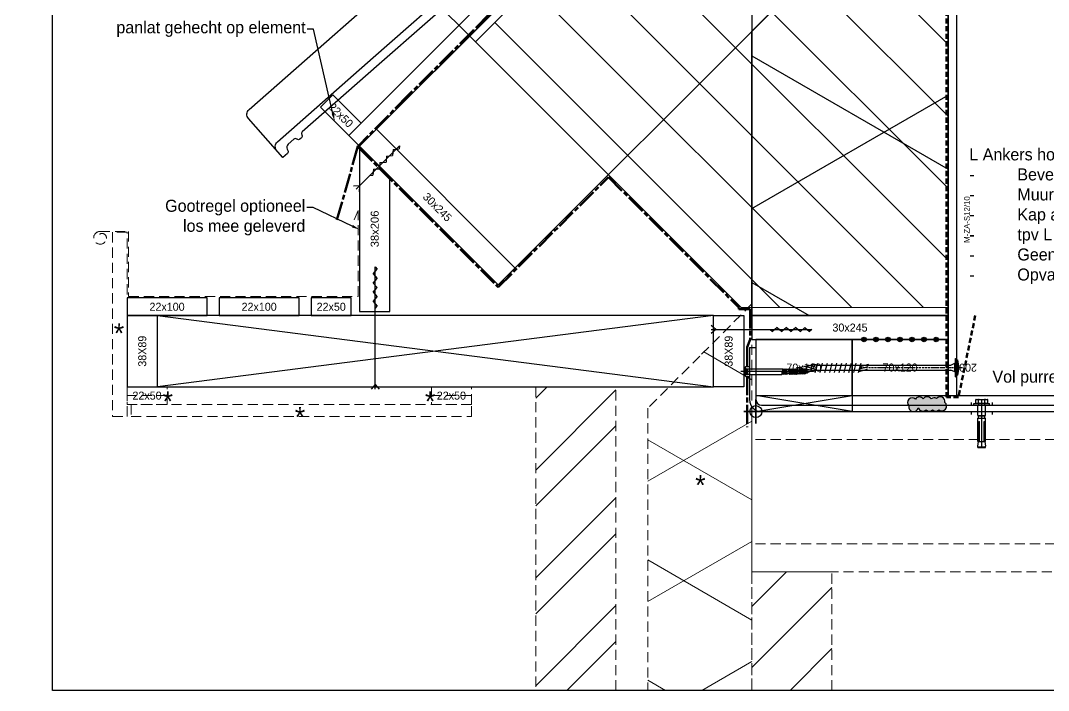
# Model space of a CAD drawing. Header units: millimetres. Extents: x -109306 to 269542, y -22401 to 197206.
# Drawn here: x 264502 to 265786, y -15974 to -15137 of the extents above; entities that cross this region are included whole.
import ezdxf
from ezdxf import colors
from ezdxf.entities.mleader import LeaderData, LeaderLine
from ezdxf.enums import TextEntityAlignment as Align
from ezdxf.math import Vec2, Vec3

# ---------------------------------------------------------------- set-up
doc = ezdxf.new("R2010")
doc.units = ezdxf.units.MM
for name, pattern in [('ACAD_ISO08W100', [36, 24, -3, 6, -3]), ('DASHDOT', [18.5, 12, -3, 0.5, -3]), ('DASHED', [19.049999999999997, 12.7, -6.35]), ('DASHED2', [9.524999999999999, 6.349999999999999, -3.174999999999999]), ('STRICHPUNKT2', [18.5, 10, -4, 0.5, -4])]:
    doc.linetypes.add(name, pattern=pattern)
for name, color, linetype in [('EHP Bevestigingsmiddelen', 1, 'Continuous'), ('EHP Luchtdichting', 6, 'Continuous'), ('EHP Maatvoering', 1, 'Continuous'), ('EHP Tekst', 1, 'Continuous')]:
    doc.layers.add(name, color=color, linetype=linetype)
for name, color, linetype, lineweight in [('EHP Dampdichte folie', 3, 'DASHED2', 60), ('EHP Dampopen folie', 5, 'ACAD_ISO08W100', 60), ('EHP Derden', 8, 'DASHED', 13)]:
    doc.layers.add(name, color=color, linetype=linetype, lineweight=lineweight)
doc.layers.add('EHP Hulplijnen tekst niet printen', color=4, linetype='Continuous', plot=False)
doc.styles.add('ARIAL', font='arial.ttf')
doc.styles.add('BouwTek', font='arial.ttf')
doc.styles.get("Standard").update_dxf_attribs({"font": ''})
doc.styles.get('Standard').set_extended_font_data('Century Gothic')
doc.dimstyles.new('HOUTAFM', dxfattribs={"dimtxt": 10, "dimasz": 4, "dimexe": 2, "dimexo": 10, "dimgap": 0, "dimtad": 0, "dimtoh": 1, "dimdec": 0, "dimzin": 0, "dimdsep": 46, "dimtxsty": 'ARIAL', "dimblk": 'NONE', "dimcen": 0.09, "dimdle": 2, "dimse1": 1, "dimse2": 1, "dimsd1": 1, "dimsd2": 1, "dimclrt": 256, "dimadec": 0, "dimazin": 0, "dimtfac": 1, "dimtdec": 0, "dimtofl": 0, "dimtmove": 0, "dimatfit": 3, "dimldrblk": 'OBLIQUE', "dimfxl": 1, "dimtolj": 1, "dimtzin": 0, "dimarcsym": 0})
doc.dimstyles.new('RFWOOD_FULL_DETAIL', dxfattribs={"dimscale": 5, "dimtxt": 2.5, "dimasz": 1.5, "dimexe": 2, "dimexo": 0, "dimgap": 1, "dimtad": 1, "dimdec": 0, "dimrnd": 0.001, "dimzin": 0, "dimdsep": 46, "dimtxsty": 'Standard', "dimblk1": 'DOT', "dimblk2": 'DOT', "dimsah": 1, "dimcen": 0.09, "dimdle": 2, "dimclrd": 6, "dimclre": 8, "dimclrt": 7, "dimazin": 0, "dimtfac": 1, "dimtdec": 0, "dimtix": 1, "dimtmove": 2, "dimatfit": 3, "dimfxl": 1, "dimtolj": 1, "dimtzin": 0, "dimarcsym": 0})

# ---------------------------------------------------------------- blocks, each defined once
blk = doc.blocks.new('*U792')
blk.add_lwpolyline([(0, -6.617444900424221e-24), (50, 0), (50, 22), (-1.77635683940025e-15, 22)], close=True)
at = {"color": 1, "flags": 8}
blk.add_attdef('22X50', text='', height=10, dxfattribs=at).set_placement((25.00000061417518, 11.0000000321121), align=Align.MIDDLE_CENTER)
blk = doc.blocks.new('*U697')
at = {"linetype": 'DASHED'}
for p, q in [((626.6076044686415, 164.9999999999995), (0, 164.9999999999995)), ((626.6076044686415, 35), (0, 35))]:
    blk.add_line(p, q, dxfattribs=at)
blk.add_lwpolyline([(0, 0), (626.6076044686415, 0), (626.6076044686415, 199.9999999999995), (0, 199.9999999999995)], close=True)
blk = doc.blocks.new('*U669')
at = {"layer": 'EHP Bevestigingsmiddelen', "color": 1, "linetype": 'DASHDOT', "ltscale": 0.2}
blk.add_line((119.385843, -3.636214033244908e-15), (-9.120789999999943, 5.584688692939765e-16), dxfattribs=at)
at = {"layer": 'EHP Bevestigingsmiddelen'}
for p, q in [((-1.499999999999999, 9.5), (-2.5, 9.5)), ((-2.5, -9.5), (-2.5, 9.5)), ((7.041486534478669e-16, 11.5), (-1.499999999999999, 11.5)), ((-1.500000000000001, -11.5), (-1.499999999999999, 11.5)), ((-1.500000000000001, -11.5), (-1.499999999999999, 11.5)), ((0.7862359999999174, 5.334553000000597), (-1.5, 5.334553000000597)), ((-7.041486534478669e-16, -11.5), (7.041486534478669e-16, 11.5)), ((5.766851000000315, 3.000001000000338), (0.7862359999999174, 5.334553000000597)), ((0.7862359999999168, -5.334553000000597), (0.7862359999999174, 5.334553000000597)), ((173.8792100000001, 3.000001000000331), (5.766851000000315, 3.000001000000338)), ((118.8152770000006, 1.471101000002815), (107.9880080000003, 4.376712999997832)), ((119.6985880000002, -1.663065000000646), (108.8713180000004, 1.242548000001986)), ((120.9935390000001, -6.000001000000342), (117.8877090000005, 5.591109000000866)), ((120.9935370000003, -5.999998999999665), (117.8877090000005, 5.591109000000866)), ((126.9935370000003, -5.999998999999666), (123.8877090000005, 5.591111000001543)), ((132.9935370000003, -5.999998999999666), (129.8877069999999, 5.591111000001542)), ((133.0150560000002, -6.08030799999688), (129.9092259999998, 5.510801999997052)), ((139.0150560000002, -6.08030799999688), (135.9092280000004, 5.510801999997052)), ((145.0150560000002, -6.080307999996881), (141.9092280000004, 5.510801999997051)), ((151.0150540000004, -6.080307999996881), (147.9092259999998, 5.510801999997051)), ((157.0150560000002, -6.080307999996882), (153.9092259999998, 5.51080000000365)), ((163.0150560000002, -6.080307999996882), (159.9092280000004, 5.51080199999705)), ((169.0150560000002, -6.080307999996883), (165.9092280000004, 5.51080199999705)), ((175.0150540000004, -6.080307999996883), (171.9092259999998, 5.510801999997049)), ((172.6035300000003, 2.919622000001247), (178.528182, 4.509565000000286)), ((173.3277360000002, 0.2168509999973979), (184.1550050000005, 3.12246299999969)), ((198.8792100000001, -0.08030799999688439), (173.8792100000001, 4.000001000000331)), ((173.8792100000001, 3.000001000000331), (178.8835730000001, 3.183227000001345)), ((174.0519410000006, -2.485919999999176), (184.8792100000001, 0.4196920000031165)), ((180.5626090000005, -3.083022999999237), (178.7890700000007, 3.535917000001056)), ((186.6791830000002, -2.080307999996883), (185.4978920000003, 2.32832900000357)), ((-1.500000000000001, -9.5), (-2.5, -9.5)), ((0.7862359999999168, -5.334553000000597), (-1.5, -5.334553000000597)), ((-7.041486534478669e-16, -11.5), (-1.500000000000001, -11.5)), ((0.7862359999999168, -5.334553000000597), (5.766859000000295, -2.999998999999662)), ((174.4791560000003, -2.999998999999669), (5.766859000000295, -2.999998999999662)), ((120.5818980000004, -4.797229999996492), (109.754629, -1.891618000001475)), ((180.5471219999999, -3.025223999997259), (174.1896880000004, -2.999998999999669)), ((174.4791560000003, -3.999998999999669), (198.8792100000001, -0.08030799999688439))]:
    blk.add_line(p, q, dxfattribs=at)
blk.add_arc((28.29265649457668, -1.596603505066713e-14), 32.22479936311466, 162.8542148079576, 197.1457851920423, dxfattribs=at)
blk = doc.blocks.new('*U760')
at = {"layer": 'EHP Bevestigingsmiddelen', "color": 1, "linetype": 'DASHDOT', "ltscale": 0.2}
blk.add_line((-19.38584300000002, 1.4210854715202e-14), (9.120789999999943, 1.4210854715202e-14), dxfattribs=at)
at = {"layer": 'EHP Bevestigingsmiddelen', "xscale": -1, "rotation": 359.9999999999999}
blk.add_blockref('*U669', (0, 0), dxfattribs=at)
at = {"layer": 'EHP Hulplijnen tekst niet printen', "insert": (15.74157999999989, 5.506706202140776e-14), "char_height": 9.999999999999998, "attachment_point": 5, "rotation": 180}
blk.add_mtext_dynamic_manual_height_columns('200', width=10.98533508774472, gutter_width=17.5, heights=[0], dxfattribs=at)
blk = doc.blocks.new('*U693')
h = blk.add_hatch(color=1)
h.dxf.hatch_style = 1
h.paths.add_polyline_path([(17.81324004608746, -2.442490654175344e-15, 1), (12.18675995391254, -2.442490654175344e-15, 1)])
h = blk.add_hatch(color=1)
h.dxf.hatch_style = 1
h.paths.add_polyline_path([(32.81324004608746, -2.442490654175344e-15, 1), (27.18675995391254, -2.442490654175344e-15, 1)])
h = blk.add_hatch(color=1)
h.dxf.hatch_style = 1
h.paths.add_polyline_path([(47.81324004608746, -2.442490654175344e-15, 1), (42.18675995391254, -2.442490654175344e-15, 1)])
h = blk.add_hatch(color=1)
h.dxf.hatch_style = 1
h.paths.add_polyline_path([(62.81324004608746, -2.442490654175344e-15, 1), (57.18675995391254, -2.442490654175344e-15, 1)])
h = blk.add_hatch(color=1)
h.dxf.hatch_style = 1
h.paths.add_polyline_path([(77.81324004608746, -2.442490654175344e-15, 1), (72.18675995391254, -2.442490654175344e-15, 1)])
h = blk.add_hatch(color=1)
h.dxf.hatch_style = 1
h.paths.add_polyline_path([(92.81324004608746, -2.442490654175344e-15, 1), (87.18675995391254, -2.442490654175344e-15, 1)])
h = blk.add_hatch(color=1)
h.dxf.hatch_style = 1
h.paths.add_polyline_path([(107.8132400460875, -2.442490654175344e-15, 1), (102.1867599539125, -2.442490654175344e-15, 1)])
at = {"color": 1}
for centre in [(15, -2.449293598294706e-15), (30, -2.449293598294706e-15), (45, -2.449293598294706e-15), (60, -2.449293598294706e-15), (75, -2.449293598294706e-15), (90, -2.449293598294706e-15), (105, -2.449293598294706e-15)]:
    blk.add_circle(centre, 2.813240046087458, dxfattribs=at)
blk = doc.blocks.new('*U703')
h = blk.add_hatch()
h.set_pattern_fill('ISOLATIE', color=256, scale=244.9999999999976, angle=90.00000000000001, style=0, pattern_type=2)
h.set_pattern_definition([(150, (4.456524038687304e-12, 1.979094239018455e-27), (-122.4999999999987, -212.1762239271854), []), (210, (4.456524038687304e-12, 1.979094239018455e-27), (122.4999999999988, -212.1762239271854), [])])
h.paths.add_polyline_path([(-244.9999999999992, 355.0000000001535), (-244.9999999999976, -1.088018564132643e-13), (0, 0), (1.710788410770743e-12, 600.0000000002539), (-122.4999999999993, 477.5000000001495)])
blk.add_lwpolyline([(-244.9999999999992, 355.0000000001535), (-244.9999999999976, -1.088018564132643e-13), (0, 0), (0, 0), (1.710788410770743e-12, 600.0000000002539), (-122.4999999999993, 477.5000000001495)], close=True)
blk = doc.blocks.new('*U704')
h = blk.add_hatch()
h.set_pattern_fill('ISOLATIE', color=256, scale=244.9999999999972, angle=44.9999999999998, style=0, pattern_type=2)
h.set_pattern_definition([(104.9999999999998, (3.151238368276637e-12, -3.15123836827666e-12), (-236.6518274408193, -63.41066605011603), []), (164.9999999999998, (3.151238368276637e-12, -3.15123836827666e-12), (-63.41066605011775, -236.6518274408188), [])])
h.paths.add_polyline_path([(330.3252147902787, 676.8075375716813), (5.80276567537414e-14, 346.4823227814033), (0, 0), (551.8818161709966, 551.8818161709892), (551.8818161709966, 676.8075082446637)])
blk.add_lwpolyline([(330.3252147902787, 676.8075375716813), (5.80276567537414e-14, 346.4823227814033), (0, 0), (0, 0), (551.8818161709966, 551.8818161709892), (551.8818161709966, 676.8075082446637)], close=True)
blk = doc.blocks.new('*U682')
for p, q in [((0, -3.006056495016537), (-4.982855976176549, 2.810733797318337)), ((0, 3), (-9.094947017729282e-13, -123.006056495017)), ((0, -3.006056495016537), (4.982855976176552, 2.810733797318335)), ((-2.491427988089184, -79.38012930250544), (2.491427988087368, -73.56333901017058)), ((-9.078414705378649e-13, -70.65494386400314), (2.491427988087368, -73.56333901017058)), ((-2.491427988089184, -79.38012930250544), (2.491427988087366, -85.19691959484032)), ((-2.491427988089168, -91.0137098871752), (2.491427988087366, -85.19691959484032)), ((-2.491427988089168, -91.0137098871752), (2.491427988087366, -96.83050017951007)), ((-2.491427988089176, -102.6472904718449), (2.491427988087366, -96.83050017951007)), ((-2.491427988089176, -102.6472904718449), (2.491427988087366, -108.4640807641798)), ((-2.491427988089184, -114.2808710565147), (2.491427988087366, -108.4640807641798)), ((-2.491427988089184, -114.2808710565147), (2.491427988087367, -120.0976613488496)), ((-9.094947017729282e-13, -123.006056495017), (2.491427988087367, -120.0976613488496))]:
    blk.add_line(p, q)
blk = doc.blocks.new('*U734')
h = blk.add_hatch()
h.set_pattern_fill('ANSI32', color=0, scale=10)
h.set_pattern_definition([(45, (-1.4210854715202e-14, -120.8075375716589), (-67.35192090801866, 67.35192090801866), []), (45, (44.90129999999999, -120.8075375716589), (-67.35192090801866, 67.35192090801866), [])])
h.paths.add_polyline_path([(-7.105427357601002e-15, 0), (99.99999999999999, 0), (99.99999999999997, 379.1924624283411), (0, 379.1924624283411)])
at = {"color": 0}
blk.add_lwpolyline([(0, 0), (100, 0), (99.99999999999999, 379.1924624283411), (-1.4210854715202e-14, 379.1924624283411)], close=True, dxfattribs=at)
blk = doc.blocks.new('*U735')
h = blk.add_hatch()
h.set_pattern_fill('ANSI31', color=0, scale=17)
h.set_pattern_definition([(45, (0, 0), (-38.1660885145439, 38.1660885145439), [])])
h.paths.add_polyline_path([(99.99999999999994, 148.1924619188975), (-5.684341886080801e-14, 148.1924619188975), (0, 5.684341886080801e-14), (99.99999999999999, 5.684341886080801e-14)])
at = {"color": 0}
blk.add_lwpolyline([(0, 0), (100, 0), (99.99999999999994, 148.1924619188975), (-5.684341886080801e-14, 148.1924619188975)], close=True, dxfattribs=at)
blk = doc.blocks.new('*U716')
h = blk.add_hatch()
h.set_pattern_fill('ISOLATIE', color=256, scale=129.9999999999988, angle=90.00000000000001, style=0, pattern_type=2)
h.set_pattern_definition([(150, (2.364686224609592e-12, 8.751096975251757e-28), (-64.99999999999937, -112.583302491976), []), (210, (2.364686224609592e-12, 8.751096975251757e-28), (64.9999999999994, -112.583302491976), [])])
h.paths.add_polyline_path([(-129.9999999999997, 352.6532042663894), (-129.9999999999988, -5.388282412847426e-14), (0, 0), (1.429608319845598e-12, 482.6531894445432), (-64.99999999999918, 417.6531887742191)])
blk.add_lwpolyline([(-129.9999999999997, 352.6532042663894), (-129.9999999999988, -5.388282412847426e-14), (0, 0), (0, 0), (1.429608319845598e-12, 482.6531894445432), (-64.99999999999918, 417.6531887742191)], close=True)
blk = doc.blocks.new('*U698')
for p, q in [((0, -3.006056495016537), (-4.982855976176549, 2.810733797318337)), ((0, 3), (-9.085050016405689e-13, -73.50639770408748)), ((0, -3.006056495016537), (4.982855976176552, 2.810733797318335)), ((-2.491427988089183, -29.88047051157592), (2.491427988087369, -24.06368021924106)), ((-9.068517704055056e-13, -21.15528507307363), (2.491427988087369, -24.06368021924106)), ((-2.491427988089183, -29.88047051157592), (2.491427988087367, -35.69726080391081)), ((-2.491427988089167, -41.51405109624568), (2.491427988087367, -35.69726080391081)), ((-2.491427988089167, -41.51405109624568), (2.491427988087367, -47.33084138858055)), ((-2.491427988089175, -53.14763168091542), (2.491427988087367, -47.33084138858055)), ((-2.491427988089175, -53.14763168091542), (2.491427988087367, -58.9644219732503)), ((-2.491427988089183, -64.78121226558517), (2.491427988087367, -58.9644219732503)), ((-2.491427988089183, -64.78121226558517), (2.491427988087368, -70.59800255792004)), ((-9.085050016405689e-13, -73.50639770408748), (2.491427988087368, -70.59800255792004))]:
    blk.add_line(p, q)
blk = doc.blocks.new('*U766')
blk.add_lwpolyline([(0, 0), (700.0000340978128, 0), (700.0000340978128, 11), (0, 11)], close=True)
blk = doc.blocks.new('*U751')
at = {"layer": 'EHP Luchtdichting'}
h = blk.add_hatch(color=256, dxfattribs=at)
h.dxf.hatch_style = 1
h.paths.add_polyline_path([(17.97759843484995, 6.701033137158445, 0.5009931629464284), (8.369659142077097, 6.442218687980644, 0.9851154384178544), (7.105427357601002e-15, -2.155247569103102, 0.9803917446527831), (11.76817132044754, -4.490560694216709, 0.5432578860194794), (21.46068808083244, -7.21113789483303, 0.3947850331532387), (29.65786921052789, -7.246099760520428, 0.3701170350084084), (37.46962585492904, -7.132079360571719, 0.9884348518990358), (44.9837491543077, 2.223051172029501, 0.7463641936139044), (34.64080124791234, 7.259944271381977, 0.3133491858978726), (27.82827717537232, 6.56387845980888, 0.5225869111324671)])
for centre, start, end in [((4.249297716562587, 2.080725626753555), 46.6284298213203, 224.9100278375493), ((13.27036341031687, 2.980557572958482), 38.3219227408045, 144.7641480450226), ((22.85524328130266, 3.206955182694209), 34.02034251008089, 144.384259526181), ((31.73535485930694, 2.010336544804695), 61.03723900159045, 130.6305988642216), ((39.0649711640636, 3.206955182694209), 350.5617818399565, 137.5071511889275), ((41.17227429106462, -2.410808921549737), 231.8947431954216, 50.56178183995671), ((5.907210330250173, -3.206373686267816), 169.9104195340665, 347.6413057235724), ((17.49690912049079, -2.706866993393724), 197.2944436649327, 311.3479246606533), ((25.57796785237284, -2.846735612404863), 226.6688991949124, 312.8423583533614), ((33.49728130617957, -2.635360691806646), 230.2154865366231, 311.4569730964595)]:
    blk.add_arc(centre, 6, start, end)
at = {"layer": 'EHP Tekst', "insert": (104.3651889577305, 41.85888464085452), "char_height": 15, "attachment_point": 1}
blk.add_mtext('Vol purren met flexpur', dxfattribs=at)
blk = doc.blocks.new('*U771')
blk.add_lwpolyline([(0, 0), (1177.199189869282, 0), (1177.199189869282, 18.99999999999955), (0, 18.99999999999955)], close=True)
blk = doc.blocks.new('_DOT')
at = {"color": 0, "linetype": 'ByBlock'}
blk.add_line((-0.5, 0), (-1, 0), dxfattribs=at)
at = {"color": 0, "linetype": 'ByBlock', "const_width": 0.5}
blk.add_lwpolyline([(-0.25, 0, 1), (0.25, 0, 1)], format="xyb", close=True, dxfattribs=at)
blk = doc.blocks.new('*D874')
at = {"layer": 'Defpoints', "color": 0, "transparency": 16777216}
for p in [(265671.2339157428, -15605.49324086022), (265932.2339161137, -15625.49324081987), (266004.1428142891, -15625.49324081987)]:
    blk.add_point(p, dxfattribs=at)
at = {"layer": 'EHP Maatvoering', "color": 6, "lineweight": -2, "transparency": 16777216}
for p, q in [((266004.1428142891, -15597.99324086022), (266004.1428142891, -15590.49324086022)), ((266004.1428142891, -15605.49324086022), (266004.1428142891, -15625.49324081987)), ((266004.1428142891, -15632.99324081987), (266004.1428142891, -15640.49324081987))]:
    blk.add_line(p, q, dxfattribs=at)
at = {"layer": 'EHP Maatvoering', "color": 8, "lineweight": -2, "transparency": 16777216}
for p, q in [((265671.2339157428, -15605.49324086022), (266014.1428142891, -15605.49324086022)), ((265932.2339161137, -15625.49324081987), (266014.1428142891, -15625.49324081987))]:
    blk.add_line(p, q, dxfattribs=at)
at = {"layer": 'EHP Maatvoering', "color": 6, "lineweight": -2, "transparency": 16777216, "xscale": 7.5, "yscale": 7.5, "zscale": 7.5}
for p, rotation in [((266004.1428142891, -15605.49324086022), 270), ((266004.1428142891, -15625.49324081987), 90)]:
    blk.add_blockref('_DOT', p, dxfattribs=dict(at, rotation=rotation))
at = {"layer": 'EHP Maatvoering', "color": 7, "transparency": 16777216, "insert": (265992.5784023245, -15615.49324084), "char_height": 12.5, "attachment_point": 5, "rotation": 90}
blk.add_mtext('\\A1;20', dxfattribs=at)
blk = doc.blocks.new('BNOVH000B$2')
at = {"color": 1, "linetype": 'Continuous', "ltscale": 400}
blk.add_lwpolyline([(-4.607633, -72.63407099999999), (-0.507161, -7.984014999999999, -0.414214), (7.983656, -0.505826), (306.765381, -19.461395)], format="xyb", dxfattribs=at)
at = {"color": 1, "linetype": 'DASHED2', "ltscale": 400}
blk.add_lwpolyline([(306.765381, -19.461395), (318.913177, -20.232227, -0.063748), (342.582732, -28.872767), (363.816071, -30.219614, -0.414214), (365.685305, -32.342388), (362.930328, -75.772003)], format="xyb", dxfattribs=at)
for points in [[(315.653687, -71.612961), (318.674286, -24.001543)], [(323.528778, -72.112488), (326.549377, -24.501074)]]:
    blk.add_lwpolyline(points, dxfattribs=at)
at = {"color": 7, "linetype": 'Continuous', "ltscale": 400}
for points in [[(162.939163, -75.24762), (35.388271, -67.155594, 0.346419), (32.332868, -69.26175699999999), (32.208397, -69.663368, -0.34642), (29.152066, -71.76974), (26.880663, -71.62571700000001, -0.346418), (24.116321, -69.149877), (24.043949, -68.736298, 0.346419), (21.27807, -66.260763), (12.150923, -65.681381, 0.339449), (6.694334, -69.342673), (6.107766000000001, -71.08606, -0.339452), (3.074921, -73.12224300000001), (-4.607633, -72.63407099999999), (-3.911165, -61.656105, -0.414214), (4.57868, -54.17960799999999), (163.721054, -64.275009)], [(163.721054, -64.275009), (312.597626, -73.719734, 0.34642), (315.65294, -71.612962), (316.081909, -70.22963, -0.346418), (319.137209, -68.122364), (320.513977, -68.210251, -0.346419), (323.278875, -70.685866), (323.528778, -72.112488, 0.34642), (326.293636, -74.589384), (347.527344, -75.935265, 0.34642), (350.582755, -73.829089), (351.011627, -72.44516, -0.346409), (354.067276, -70.339005), (359.435699, -70.67935200000001, -0.346429), (362.200625, -73.155084), (362.653351, -75.73613), (362.783844, -78.09605400000001), (362.351929, -84.892128, -0.414214), (359.167991, -87.69696), (350.891724, -87.171593, 0.346418), (348.683398, -88.693428), (345.226959, -99.860466, -0.34642), (342.170061, -101.96707), (331.379486, -101.282631, -0.345772), (328.614772, -98.812945), (327.279694, -91.291748, 0.345782), (324.515422, -88.822875), (318.587646, -88.446442, -0.348737), (316.607744, -86.658449, 0.348633), (314.626961, -84.870368), (162.939163, -75.24762)]]:
    blk.add_lwpolyline(points, format="xyb", dxfattribs=at)
blk = doc.blocks.new('*D877')
at = {"layer": 'Defpoints', "color": 0, "transparency": 16777216}
for p in [(264925.1570043561, -15294.08785073769), (264944.1570009994, -15294.08785073769), (264944.1570009993, -15500.49324086016)]:
    blk.add_point(p, dxfattribs=at)
at = {"color": 1, "transparency": 16777216, "insert": (264944.1570009994, -15397.29054579888), "char_height": 10, "attachment_point": 5, "rotation": 90, "style": 'ARIAL'}
blk.add_mtext('\\A1;38x206', dxfattribs=at)
blk = doc.blocks.new('_None')
blk = doc.blocks.new('_Oblique')
at = {"color": 0, "linetype": 'ByBlock', "lineweight": -2}
blk.add_line((-0.5, -0.5), (0.5, 0.5), dxfattribs=at)
blk = doc.blocks.new('*D878')
at = {"layer": 'Defpoints', "color": 0, "transparency": 16777216}
for p in [(265347.7133669575, -14592.97267751637), (265494.0638367225, -14739.32314728139), (265069.7997680106, -15163.58721599334)]:
    blk.add_point(p, dxfattribs=at)
at = {"layer": 'EHP Maatvoering', "color": 8, "lineweight": -2, "transparency": 16777216}
for p, q in [((265494.0638367225, -14739.32314728139), (265340.6422991456, -14585.90160970448)), ((265069.7997680106, -15163.58721599334), (264916.3782304337, -15010.16567841642))]:
    blk.add_line(p, q, dxfattribs=at)
at = {"layer": 'EHP Maatvoering', "color": 6, "lineweight": -2, "transparency": 16777216}
blk.add_line((264928.7525991045, -15011.93344536942), (265342.4100660986, -14598.27597837527), dxfattribs=at)
at = {"layer": 'EHP Maatvoering', "color": 6, "lineweight": -2, "transparency": 16777216, "xscale": 7.5, "yscale": 7.5, "zscale": 7.5}
for p, rotation in [((265347.7133669575, -14592.97267751637), 45.00000000000245), ((264923.4492982456, -15017.23674622831), 225.0000000000024)]:
    blk.add_blockref('_DOT', p, dxfattribs=dict(at, rotation=rotation))
at = {"layer": 'EHP Maatvoering', "color": 7, "transparency": 16777216, "insert": (265127.3199363281, -14796.84331559893), "char_height": 12.5, "attachment_point": 5, "rotation": 45.00000000000246}
blk.add_mtext('\\A1;Minimaal: 600', dxfattribs=at)
blk = doc.blocks.new('*U684')
for p, q in [((0, -3.006056495016537), (-4.982855976176549, 2.810733797318337)), ((0, 3), (-9.100346766683076e-13, -150.0127954081761)), ((0, -3.006056495016537), (4.982855976176552, 2.810733797318335)), ((-2.491427988089184, -106.3868682156645), (2.491427988087368, -100.5700779233297)), ((-9.083814454332442e-13, -97.66168277716224), (2.491427988087368, -100.5700779233297)), ((-2.491427988089184, -106.3868682156645), (2.491427988087366, -112.2036585079994)), ((-2.491427988089169, -118.0204488003343), (2.491427988087366, -112.2036585079994)), ((-2.491427988089169, -118.0204488003343), (2.491427988087366, -123.8372390926692)), ((-2.491427988089176, -129.654029385004), (2.491427988087366, -123.8372390926692)), ((-2.491427988089176, -129.654029385004), (2.491427988087366, -135.4708196773389)), ((-2.491427988089184, -141.2876099696738), (2.491427988087366, -135.4708196773389)), ((-2.491427988089184, -141.2876099696738), (2.491427988087366, -147.1044002620087)), ((-9.100346766683076e-13, -150.0127954081761), (2.491427988087366, -147.1044002620087))]:
    blk.add_line(p, q)
blk = doc.blocks.new('*U774')
blk.add_lwpolyline([(0, 0), (162.6016817038702, 162.601681703874), (149.8737596425122, 175.3296037652317), (-12.727922061358, 12.72792206135771)], close=True)
blk = doc.blocks.new('*U783')
blk.add_lwpolyline([(0, 0), (300.5203820042905, -300.5203820042716), (311.1269837220887, -289.9137802864698), (10.60660171779818, 10.60660171780182)], close=True)
blk = doc.blocks.new('*U791')
blk.add_lwpolyline([(6.617444900424224e-24, -5.898893589963744e-24), (-3.952393967665557e-14, 89), (-38.00000000000005, 88.99999999999999), (-38, -1.687538997430238e-14)], close=True)
at = {"color": 1, "flags": 8}
blk.add_attdef('38X89', text='', height=10, rotation=90.00000000000001, dxfattribs=at).set_placement((-18.99999657066431, 44.5000056701973), align=Align.MIDDLE_CENTER)
blk = doc.blocks.new('*U793')
blk.add_lwpolyline([(0, -6.617444900424221e-24), (100, 0), (100, 22), (-1.77635683940025e-15, 22)], close=True)
at = {"color": 1, "flags": 8}
blk.add_attdef('22X100', text='', height=10, dxfattribs=at).set_placement((50.00000061417518, 11.0000000321121), align=Align.MIDDLE_CENTER)
blk = doc.blocks.new('*U798')
blk.add_lwpolyline([(-6.617444900424219e-24, -5.89889358996375e-24), (-3.952393967665557e-14, 89), (37.99999999999997, 89.00000000000001), (38, 1.687538997430238e-14)], close=True)
at = {"color": 1, "flags": 8}
blk.add_attdef('38X89', text='', height=10, rotation=90.00000000000004, dxfattribs=at).set_placement((18.86357092264243, 44.50000567019732), align=Align.MIDDLE_CENTER)
blk = doc.blocks.new('*U804')
blk.add_lwpolyline([(-4.679240281338982e-24, -4.679240045097628e-24), (35.35533816683279, -35.35533995182197), (50.91168774563447, -19.79899115841555), (15.55634957880167, 15.55634879340643)], close=True)
at = {"color": 1, "flags": 8}
blk.add_attdef('22X50', text='', height=10, rotation=314.9999985536506, dxfattribs=at).set_placement((25.45584432981134, -9.899495990788541), align=Align.MIDDLE_CENTER)
blk = doc.blocks.new('*U805')
blk.add_lwpolyline([(0, 0), (173.2411570174807, -173.2411657639277), (194.4543609885739, -152.0279628638281), (21.21320397109319, 21.21320290009967)], close=True)
at = {"color": 1, "flags": 8}
blk.add_attdef('30X245', text='', height=10, rotation=314.9999985536506, dxfattribs=at).set_placement((97.22718051699366, -76.01398140920733), align=Align.MIDDLE_CENTER)
blk = doc.blocks.new('*U806')
blk.add_lwpolyline([(0, 0), (245.0000000000001, 1.4210854715202e-14), (245.0000000000001, 30), (0, 30)], close=True)
at = {"color": 1, "flags": 8}
blk.add_attdef('30X245', text='', height=10, dxfattribs=at).set_placement((122.5, 15.00000003211212), align=Align.MIDDLE_CENTER)
blk = doc.blocks.new('*U807')
blk.add_lwpolyline([(-2.410769996328911e-15, 0), (-120, -3.045183153257572e-14), (-120, -70.00000000000003), (1.535279839767359e-14, -70)], close=True)
at = {"color": 1, "flags": 8}
blk.add_attdef('70X120', text='', height=10, dxfattribs=at).set_placement((-59.99317871759889, -34.87039563437926), align=Align.MIDDLE_CENTER)
blk = doc.blocks.new('_GE_WINDE_00016', base_point=(1055.11426598, -446.23587317))
at = {"color": 1, "linetype": 'STRICHPUNKT2'}
for p, q in [((115.11426598, -369.23587317), (109.11426598, -369.23587317)), ((137.11426598, -369.23587317), (131.11426598, -369.23587317)), ((669.11426598, -446.23587317), (669.11426598, -453.23587317)), ((721.11426598, -446.23587317), (721.11426598, -453.23587317)), ((1055.11426598, -446.23587317), (1055.11426598, -453.23587317)), ((669.11426598, -469.23587317), (669.11426598, -476.23587317)), ((721.11426598, -469.23587317), (721.11426598, -476.23587317)), ((1055.11426598, -469.23587317), (1055.11426598, -476.23587317))]:
    blk.add_line(p, q, dxfattribs=at)
blk = doc.blocks.new('*U851')
at = {"color": 0, "linetype": 'ByBlock'}
for p, q in [((4.286263797006826e-16, 3.499999999992724), (41.09736382056144, 3.499999999992719)), ((-4.286263797024647e-16, -3.500000000007276), (40.30020619362767, -3.500000000007281))]:
    blk.add_line(p, q, dxfattribs=at)
at = {"color": 0, "linetype": 'ByBlock', "ltscale": 0.5}
blk.add_lwpolyline([(79.8579526598187, -9.779778611130782e-15), (-10.83991717580648, 1.327506987237382e-15)], dxfattribs=at)
at = {"color": 0, "linetype": 'ByBlock'}
blk.add_lwpolyline([(-5.000000000000001, -5.350852961091731), (-4.999999999999999, 5.63952809568582, -0.4773415824535511), (-3.999999999999999, 6.350852961077181), (7.777551750638659e-16, 6.35085296107718), (-7.777551750656479e-16, -6.350852961091732), (-4.000000000000001, -6.350852961091731, -0.414213562373095)], format="xyb", close=True, dxfattribs=at)
blk.add_lwpolyline([(3.888775875323785e-16, 3.175426480542228), (-4, 3.175426480542229, 0.4142135623730932), (-5, 2.175426480542229), (-5, -2.175426480542228, 0.4142135623730986), (-4, -3.175426480542228), (-3.888775875323785e-16, -3.175426480542228)], format="xyb", dxfattribs=at)
for points in [[(41.09736382056144, 3.499999999992719), (42.1870069916331, -3.500000000007281)], [(41.09736382056144, 0.316273693293619), (42.1870069916331, -3.500000000007281), (42.72774216831021, -2.516587842466839), (41.09736382056144, 3.499999999992719)], [(42.72774216831021, 2.499999999992719), (41.27897101573762, 2.499999999992719)], [(42.72774216831021, 2.499999999992719), (42.10890227759955, 2.499999999992719)], [(42.72774216831021, 2.499999999992719), (42.23006788866769, 2.499999999992719)], [(42.72774216831021, 2.499999999992719), (44.37061497051036, -3.500000000007281), (44.91135014717293, -2.516587842466839), (43.2809717994387, 3.499999999992719), (42.72774216831021, 2.499999999992719), (44.37061497051036, -3.500000000007281), (43.2809717994387, 3.499999999992719)], [(45.1283150864765, 2.499999999992719), (43.57410898110538, 2.499999999992719)], [(45.1283150864765, 2.499999999992719), (46.77118788867665, -3.500000000007282), (47.31192306535377, -2.516587842466839), (45.68154471760499, 3.499999999992718), (45.1283150864765, 2.499999999992719), (46.77118788867665, -3.500000000007282), (45.68154471760499, 3.499999999992718)], [(47.94624476104218, 2.499999999992718), (46.01035433825746, 2.499999999992718)], [(48.2569185034663, 2.499999999992718), (49.89979130566644, -3.500000000007282), (50.44052648234356, -2.51658784246684), (48.81014813459478, 3.499999999992718), (48.2569185034663, 2.499999999992718), (49.89979130566644, -3.500000000007282), (48.81014813459478, 3.499999999992718)], [(50.44052648234356, 2.499999999992718), (48.99175532977097, 2.499999999992718)], [(50.44052648234356, 2.499999999992718), (52.08339928452915, -3.500000000007282), (52.62413446120627, -2.51658784246684), (50.99375611345749, 3.499999999992718), (50.44052648234356, 2.499999999992718), (52.08339928452915, -3.500000000007282), (50.99375611345749, 3.499999999992718)], [(52.62413446120627, 2.499999999992717), (51.17536330863368, 2.499999999992718)], [(52.62413446120627, 2.499999999992717), (54.26700726340641, -3.500000000007283), (54.80774244006898, -2.51658784246684), (53.17736409233476, 3.499999999992717), (52.62413446120627, 2.499999999992717), (54.26700726340641, -3.500000000007283), (53.17736409233476, 3.499999999992717)], [(54.80774244006898, 2.499999999992717), (53.35897128751094, 2.499999999992717)], [(54.80774244006898, 2.499999999992717), (56.45061524228367, -3.500000000007283), (56.99135041894624, -2.516587842466841), (55.36097207119747, 3.499999999992717), (54.80774244006898, 2.499999999992717), (56.45061524228367, -3.500000000007283), (55.36097207119747, 3.499999999992717)], [(56.99135041894624, 2.499999999992717), (55.54257926637365, 2.499999999992717)], [(56.99135041894624, 2.499999999992717), (58.63422322114639, -3.500000000007283), (59.17495839780895, -2.516587842466841), (57.54458005006018, 3.499999999992717), (56.99135041894624, 2.499999999992717), (58.63422322114639, -3.500000000007283), (57.54458005006018, 3.499999999992717)], [(59.23312940778851, 2.43751498989149), (57.73698947844969, 2.440518693700135)], [(59.22858509862272, 2.451340227642497), (60.73629616959079, -3.25194443438523), (61.35856637668621, -2.516587842466841), (59.7818147297512, 3.451340227642497), (59.22858509862272, 2.451340227642497), (60.73629616959079, -3.25194443438523), (59.7818147297512, 3.451340227642497)], [(59.95406402823573, 2.430293445671843), (61.78279993329488, 2.415898418745193)], [(61.78279993329488, 2.415898418745193), (63.29051100426295, -3.25194443438523), (63.91278121137293, -2.516587842466842), (62.33602956442337, 3.415898418745193), (61.78279993329488, 2.415898418745193), (63.29051100426295, -3.25194443438523), (62.33602956442337, 3.415898418745193)], [(62.66557140588702, 2.403975108223669), (64.30658596049761, 2.352857594240041)], [(64.30658596049761, 2.352857594240041), (65.6402989805647, -3.203284102048209), (66.26256918766012, -2.46792751012982), (64.8598155916261, 3.194353122897147), (64.30658596049761, 2.352857594240041), (65.6402989805647, -3.203284102048209), (64.8598155916261, 3.194353122897147)], [(64.99249410885386, 2.292208688326347), (66.44463662216731, 2.211848493396238)], [(66.40929719089763, 2.330167866144612), (67.74301021096471, -3.203284102048209), (68.36528041806014, -2.46792751012982), (66.96252682202612, 3.17166339481627), (66.40929719089763, 2.330167866144612), (67.74301021096471, -3.203284102048209), (66.96252682202612, 3.17166339481627)], [(67.1075589080865, 2.18552116162754), (68.62321805134707, 2.057259007611711)], [(68.59436251821171, 2.159752397790717), (69.68264649645425, -2.705777096278334), (70.19574584929796, -1.902351320088209), (69.06112803029828, 2.820053727038604), (68.59436251821171, 2.159752397790717), (69.68264649645425, -2.705777096278334), (69.06112803029828, 2.820053727038604)], [(69.20228366141964, 1.997423420987607), (69.25177502332372, 1.993047329284301)], [(70.69437715913227, 1.661941527469017), (69.25177502332372, 1.993047329284301)], [(70.69397177723295, 1.662979292210357), (71.60468408337329, -2.157090105050893), (72.04590353462845, -1.262906108015168), (71.14213180975639, 2.232521709120183), (70.69397177723295, 1.662979292210357), (71.60468408337329, -2.157090105050893), (71.14213180975639, 2.232521709120183)], [(75.44551521918038, -7.285197025055745e-12), (71.33555049482675, 1.445949370165172)], [(40.30020619362767, -7.280892966035426e-12), (40.30020619362767, -3.500000000007281), (41.08644404236111, -2.516587842466838), (40.30020619362767, -7.280892966035426e-12)], [(41.08644404236111, -2.516587842466838), (42.00841226799821, -2.516587842466839)], [(42.72774216831021, -2.516587842466839), (44.19202024687547, -2.516587842466839)], [(46.59259316504176, -2.516587842466839), (44.91135014717293, -2.516587842466839)], [(49.41052283960744, -2.51658784246684), (47.31192306535377, -2.516587842466839)], [(50.44052648234356, -2.51658784246684), (51.90480456089426, -2.51658784246684)], [(52.62413446120627, -2.51658784246684), (54.08841253977153, -2.51658784246684)], [(54.80774244006898, -2.51658784246684), (56.27202051864879, -2.516587842466841)], [(56.99135041894624, -2.516587842466841), (58.4556284975115, -2.516587842466841)], [(56.99135041894624, -2.516587842466841), (57.40012861309515, -2.516587842466841)], [(59.17495839780895, -2.516587842466841), (60.61066666927945, -2.516587842466841)], [(60.61066666927945, -2.516587842466841), (60.61224244420009, -2.516587842466841)], [(61.35856637668621, -2.516587842466841), (63.16465953312581, -2.516587842466841)], [(61.72917323249567, -2.516587842466841), (63.16488150395162, -2.516587842466841)], [(63.90139757635188, -2.530040247795122), (65.53496494058345, -2.487067792644674)], [(66.26256918766012, -2.46792751012982), (67.61620809900342, -2.341096145792116)], [(68.30651605418825, -2.276416637068914), (69.55666481480876, -2.15928194803565)], [(70.19574584929796, -1.902351320088209), (71.4614227504062, -1.603785699764566)], [(72.04590353462845, -1.262906108015168), (75.44551521918038, -7.285197025055745e-12)]]:
    blk.add_lwpolyline(points, dxfattribs=at)
for centre, start, end in [((-4, 4.175426480542229), 180, 270), ((-4.000000000000001, -4.175426480542227), 89.99999999999999, 180)]:
    blk.add_arc(centre, 1.00000000000034, start, end, dxfattribs=at)
blk = doc.blocks.new('s12 10')
at = {"color": 1}
for p, q in [((-9.873223999999027, 2.364020000000892), (9.846663000000262, 2.364020999999411)), ((-9.873223999999027, 0), (-9.873223999999027, 2.364020000000892)), ((-9.873223999999027, 0), (9.846663000000262, 0)), ((-7.5, 2.868700000000899), (-7.5, 7.01871299999948)), ((-6.67657699999836, 7.364020000000892), (6.816532000000734, 7.364020000000892)), ((-6.67657699999836, 2.496830000000045), (6.715390000001207, 2.496830000000045)), ((-4.833660000000236, -12.74751800000013), (-4.833660000000236, 0)), ((-3.98671800000011, 3.2116500000011), (-3.98671800000011, 6.601082999999562)), ((-3.705527999998594, 0), (-3.705527999998594, 2.364020000000892)), ((3.705529999999271, 0), (3.705529999999271, 2.364020999999411)), ((4.01328199999989, 3.21165099999962), (4.01328199999989, 6.601082000001043)), ((4.807099000001472, -12.74751800000013), (4.807099000001472, 0)), ((7.5, 2.868700000000899), (7.5, 7.01871299999948)), ((9.846663000000262, 0), (9.846663000000262, 2.364020999999411)), ((-4.833660000000236, -0.106246999999712), (4.807099000001472, -0.106246999999712)), ((-4.833660000000236, -12.74751800000013), (-4, -13.34751800000049)), ((-4.833660000000236, -12.74751800000013), (4.807099000001472, -12.74751800000013)), ((4, -13.34751800000049), (4.807099000001472, -12.74751800000013)), ((-4.833660000000236, -16.10624699999971), (4.807099000001472, -16.10624699999971)), ((-4.833660000000236, -45.10624699999971), (-4.833660000000236, -16.10624699999971)), ((-4.727412000000186, -16), (4.727413000000524, -16)), ((-4, -16), (-4, -13.34751800000049)), ((-4, -13.34751800000049), (4, -13.34751800000049)), ((-3.410388000000239, -45.10624699999971), (-3.410388000000239, -20.10624699999971)), ((-3.410388000000239, -20.10624699999971), (-2.910388000000239, -20.10624699999971)), ((-2.910388000000239, -45.10624699999971), (-2.910388000000239, -20.10624699999971)), ((2.859502999999677, -45.10624699999971), (2.859502999999677, -20.10624699999971)), ((2.859502999999677, -20.10624699999971), (3.359502999999677, -20.10624699999971)), ((3.359502999999677, -45.10624699999971), (3.359502999999677, -20.10624699999971)), ((4, -16), (4, -13.34751800000049)), ((4.807099000001472, -45.10624699999971), (4.807099000001472, -16.10624699999971)), ((-4.966470999999729, -51.20888399999967), (-3.969450000000506, -45.10624699999971)), ((-4.966470999999729, -52.63597999999911), (-4.966470999999729, -51.20888399999967)), ((-4.833660000000236, -45.10624699999971), (4.807099000001472, -45.10624699999971)), ((0, -52.63597999999911), (0, -39.97977600000013)), ((3.918684000000212, -45.10624699999971), (4.913347000001522, -51.20888399999967)), ((4.913347000001522, -52.63597999999911), (4.913347000001522, -51.20888399999967)), ((-4.966470999999729, -52), (4.913347000001522, -52)), ((-4.966470999999729, -52.63597999999911), (4.913347000001522, -52.63597999999911))]:
    blk.add_line(p, q, dxfattribs=at)
at = {"ltscale": 0.1}
blk.add_line((0, -51.12797800000044), (0, 6.94970000000103), dxfattribs=at)
at = {"color": 1}
for centre, radius, start, end in [((-6.623453000000154, 3.718683999999485), 1.206261, 223.774999999937, 266.9070000000663), ((-6.623453000000154, 6.168728000000556), 1.20654, 93.07870000002521, 136.2110000000551), ((-7.625715999998647, 3.468527999999424), 4.781457, 40.59499999999503, 54.55852100008444), ((-7.625715999998647, 6.343555999999808), 4.781058, 306.4306459999621, 319.405000000005), ((-0.374284000001353, 3.468527999999424), 4.781483, 125.4419170000401, 139.4000000000457), ((-0.374284000001353, 6.343555999999808), 4.781058, 220.5999999999543, 233.5693540000379), ((0.374284000001353, 3.468527999999424), 4.781457, 40.59499999999503, 54.55852100008444), ((0.374284000001353, 6.343555999999808), 4.781058, 306.4306459999621, 319.405000000005), ((7.625716999998986, 3.468527999999424), 4.781483, 125.4419170000401, 139.4000000000457), ((7.625716999998986, 6.343555999999808), 4.781058, 220.5999999999543, 233.5693540000379), ((6.650014999999257, 6.168728000000556), 1.206835, 43.7753000000556, 86.90800000004911), ((6.650014999999257, 3.718683999999485), 1.206554, 273.1060000000723, 316.2379999999858)]:
    blk.add_arc(centre, radius, start, end, dxfattribs=at)
blk = doc.blocks.new('*U850')
blk.add_blockref('s12 10', (0, 0))
at = {"layer": 'EHP Hulplijnen tekst niet printen', "insert": (-18.39617592027207, 231.9142203645042), "char_height": 7, "attachment_point": 5, "rotation": 90, "style": 'BouwTek'}
blk.add_mtext_dynamic_manual_height_columns('M-ZA-S12/10', width=580.1215574265989, gutter_width=9, heights=[0], dxfattribs=at)
blk = doc.blocks.new('*U849')
for p, q in [((-8, 80), (0, 80)), ((-8, 80), (-8, 15)), ((0, 80), (0, 15)), ((7, 8), (512, 8)), ((7, 0), (512, 0)), ((512, 8), (512, 0))]:
    blk.add_line(p, q)
blk.add_lwpolyline([(0, 20), (120, 20), (120, 90), (0, 90)], close=True)
for points in [[(3.552713678800501e-15, -3.552713678800501e-15), (-15, -1.77635683940025e-15), (15, -1.77635683940025e-15), (3.552713678800501e-15, 0), (3.552713678800501e-15, 15), (-1.77635683940025e-15, -15), (0, 0)], [(0, 20), (120, 19.99999999998753), (119.9999999999979, -2.085442929455894e-12), (0, 20), (4.583000645652646e-13, -7.279510327862226e-12), (120, 19.99999999998753), (119.9999999999979, -2.085442929455894e-12), (4.605044288037299e-13, -1.454480980100925e-11)]]:
    blk.add_lwpolyline(points)
blk.add_circle((3.552713678800501e-15, -3.552713678800501e-15), 7.5)
for radius in [15, 7]:
    blk.add_arc((7, 15), radius, 180, 270)
for p in [(282, 8), (462, 8)]:
    blk.add_blockref('*U850', p)
at = {"xscale": 0.5, "yscale": 0.5, "zscale": 0.5}
blk.add_blockref('_GE_WINDE_00016', (462, 11.5), dxfattribs=at)
at = {"layer": 'EHP Bevestigingsmiddelen'}
blk.add_blockref('*U851', (-8, 50), dxfattribs=at)
at = {"color": 1}
blk.add_attdef('70X120MP2', text='', height=10, dxfattribs=at).set_placement((60.00000000000091, 55.00000000000091), align=Align.MIDDLE_CENTER)

msp = doc.modelspace()

# ---------------------------------------------------------------- hatches: boundary and pattern name
at = {"lineweight": 9, "true_color": 0xc7c8ca}
h = msp.add_hatch(dxfattribs=at)
h.set_pattern_fill('ANSI31', color=9, scale=20, angle=90)
h.set_pattern_definition([(135, (257544.0314126417, -18635.27412174056), (-44.90128060534577, -44.90128060534577), [])])
h.paths.add_polyline_path([(265660.2339157428, -15495.49324114239), (265660.2339303014, -14905.49324086022), (265494.0638367225, -14739.32314728138), (265069.7997680106, -15163.58721599331), (265401.7057931597, -15495.49324114239)])

# ---------------------------------------------------------------- linework, layer by layer
for p, q in [((264925.1570009993, -15294.0878473809), (265745.5591450917, -14473.68570328855)), ((265098.39816239, -15467.32900877161), (265964.8375557756, -14600.88961538601)), ((265660.2339303014, -15605.49324086022), (265660.2339303014, -14905.49324086022)), ((265415.2339303014, -15505.49324086022), (265415.2339303014, -15150.49324086022)), ((265415.2339150917, -15505.49324114239), (265415.2339192645, -15495.49324114239))]:
    msp.add_line(p, q)
at = {"lineweight": 9}
msp.add_lwpolyline([(265660.2339157428, -15495.49324114239), (265660.2339303014, -14905.49324086022), (265494.0638367225, -14739.32314728138), (265069.7997680106, -15163.58721599331), (265401.7057931597, -15495.49324114239), (265660.2339157428, -15495.49324114239)], dxfattribs=at)
msp.add_lwpolyline([(264925.1570009993, -15500.49324086016), (264963.1570009993, -15500.49324086016), (264963.1570009993, -15332.0878534276), (264925.1570009993, -15294.0878473809)], close=True)
msp.add_lwpolyline([(264672.7424639437, -15594.49324114239), (264672.7424639437, -15505.49324114239), (265367.2425219147, -15594.49324114239), (265367.2425219147, -15505.49324114239), (264672.7424639437, -15594.49324114239), (265367.2425219147, -15594.49324114239), (265367.2425219147, -15505.49324114239), (264672.7424639437, -15505.49324114239)])
at = {"layer": 'EHP Dampdichte folie'}
msp.add_lwpolyline([(265694.2129292962, -15505.49324086022), (265694.2129292962, -15505.49324086022), (265673.2339157428, -15607.49324086022), (265658.2339157428, -15607.49324086022), (265658.2339157428, -14904.66482829384), (265658.2339157428, -14904.66482829384), (265658.2339157428, -14904.66482829384), (265964.8375475511, -14598.06119648549)], dxfattribs=at)
at = {"layer": 'EHP Dampopen folie'}
for p, q in [((264925.1570009151, -15294.08784765253), (264923.742787317, -15295.50206117921)), ((265398.877366035, -15495.4932411424), (265398.877366035, -15497.4932411424)), ((265413.2339303014, -15535.49324081987), (265413.2339303014, -15535.49324081987))]:
    msp.add_line(p, q, dxfattribs=at)
for points in [[(265749.0145794663, -14467.40184108262), (265067.4263090594, -15148.9901114896), (264986.5041541472, -15229.91226640181), (264924.1496187434, -15293.08047115944), (264924.1496187434, -15293.08047115944), (264923.1570008366, -15294.08783521404), (264896.8732366292, -15385.94101956526)], [(264923.742787317, -15295.50206117921), (265098.3981622701, -15470.15743613227), (265098.3981622701, -15470.15743613227), (265235.9698616475, -15332.5857367549), (265398.877366035, -15495.4932411424)], [(265398.877366035, -15497.4932411424), (265413.2339303014, -15497.4932411424), (265413.2339303014, -15497.4932411424), (265413.2339303014, -15535.49324081987), (265409.3353166167, -15544.90532685188), (265409.3353166167, -15644.90532685188)]]:
    msp.add_lwpolyline(points, dxfattribs=at)
at = {"layer": 'EHP Derden'}
for p, q in [((264684.7424640785, -15605.49324114239), (264634.7424639437, -15605.49324114239)), ((265064.8800965432, -15605.49324114239), (265014.8800964085, -15605.49324114239))]:
    msp.add_line(p, q, dxfattribs=at)
msp.add_lwpolyline([(264598.0183817936, -15407.79370585053, -1.022529684546861), (264608.9555227137, -15409.39062071244, -2.162678989609885), (264600.7424636744, -15400.49324114239), (264636.7424636744, -15400.49324114239), (264636.7424636742, -15481.49324114239), (264923.5312052721, -15481.49324114239), (264923.5312052721, -15374.493245479), (264923.5312052721, -15374.493245479), (264916.1050985577, -15390.66595556775)], format="xyb", dxfattribs=at)
at = {"layer": 'EHP Hulplijnen tekst niet printen'}
msp.add_lwpolyline([(264541.840655422, -14473.68572610809), (266541.8403540815, -14473.68572610809), (266541.8403540815, -15973.68571925943), (264541.840655422, -15973.68571925943)], close=True, dxfattribs=at)

# ---------------------------------------------------------------- block references
for name, p, rotation in [('*U771', (264925.1570008366, -15294.08784754361), 44.99999999999848), ('*U766', (265671.2339157428, -15605.49324086022), 90.00000000000006), ('BNOVH000B$2', (264781.1166071233, -15253.46133381916), 44.99999999999994)]:
    msp.add_blockref(name, p, dxfattribs=dict(rotation=rotation))
for name, p in [('*U704', (265415.2339303014, -15150.49324086022)), ('*U703', (265660.2339303014, -15505.49324086022)), ('*U693', (265540.2339157428, -15535.4932413732)), ('*U760', (265669.3547057428, -15570.49324088173)), ('*U751', (265611.2499483893, -15616.15940464514))]:
    msp.add_blockref(name, p)
ref = msp.add_blockref('*U804', (264876.3666332971, -15245.29747927943))
ref.add_attrib('22X50', '22x50', dxfattribs={"color": 1, "height": 10, "rotation": 314.9999985535153}).set_placement((264901.8224776268, -15255.19697527023), align=Align.MIDDLE_CENTER)
ref = msp.add_blockref('*U805', (264925.1570009151, -15294.08784765253))
ref.add_attrib('30X245', '30x245', dxfattribs={"color": 1, "height": 10, "rotation": 314.9999985535153}).set_placement((265022.3841814321, -15370.10182906174), align=Align.MIDDLE_CENTER)
msp.add_blockref('*U849', (265420.2339303014, -15625.49324136964)).add_auto_attribs({'70X120MP2': '70x120'})
at = {"xscale": -1, "rotation": 180}
msp.add_blockref('*U684', (264944.7173825012, -15594.49324114239), dxfattribs=at)
msp.add_blockref('*U684', (264944.7173825012, -15594.49324114239), dxfattribs=at)
ref = msp.add_blockref('*U793', (264634.7424639437, -15505.49324114239))
ref.add_attrib('22X100', '22x100', dxfattribs={"color": 1, "height": 10}).set_placement((264684.7424645579, -15494.49324111029), align=Align.MIDDLE_CENTER)
ref = msp.add_blockref('*U793', (264749.7424639048, -15505.49324114239))
ref.add_attrib('22X100', '22x100', dxfattribs={"color": 1, "height": 10}).set_placement((264799.742464519, -15494.49324111028), align=Align.MIDDLE_CENTER)
ref = msp.add_blockref('*U792', (264864.7424790248, -15505.49324114239))
ref.add_attrib('22X50', '22x50', dxfattribs={"color": 1, "height": 10}).set_placement((264889.742479639, -15494.49324111029), align=Align.MIDDLE_CENTER)
ref = msp.add_blockref('*U791', (264672.7424639437, -15594.49324114239))
ref.add_attrib('38X89', '38X89', dxfattribs={"color": 1, "height": 10, "rotation": 90}).set_placement((264653.742467373, -15549.99323547218), align=Align.MIDDLE_CENTER)
ref = msp.add_blockref('*U798', (265367.2425219147, -15594.49324114239))
ref.add_attrib('38X89', '38X89', dxfattribs={"color": 1, "height": 10, "rotation": 90}).set_placement((265386.1060928373, -15549.99323547218), align=Align.MIDDLE_CENTER)
ref = msp.add_blockref('*U806', (265415.2339150917, -15535.49324088173))
ref.add_attrib('30X245', '30x245', dxfattribs={"color": 1, "height": 10}).set_placement((265537.7339150917, -15520.49324084962), align=Align.MIDDLE_CENTER)
ref = msp.add_blockref('*U807', (265660.2339303014, -15535.49324088173))
ref.add_attrib('70X120', '70x120', dxfattribs={"color": 1, "height": 10}).set_placement((265600.2407515838, -15570.3636365161), align=Align.MIDDLE_CENTER)
at = {"layer": 'EHP Bevestigingsmiddelen', "xscale": -1}
for name, p, rotation in [('*U698', (264923.0313979043, -15345.60311922211), 134.9999999999999), ('*U682', (265367.2339303014, -15523.07691274861), 89.99999999999967)]:
    msp.add_blockref(name, p, dxfattribs=dict(at, rotation=rotation))
at = {"layer": 'EHP Derden', "rotation": 44.99999999999848}
for name, p in [('*U774', (264634.7424639437, -15631.44674467267)), ('*U783', (264639.8800964085, -15631.4932411424))]:
    msp.add_blockref(name, p, dxfattribs=at)
at = {"layer": 'EHP Derden'}
for name, p in [('*U716', (265415.2339150917, -15973.68570328854)), ('*U734', (265145.233916424, -15973.68570328854)), ('*U697', (265415.2339303014, -15825.49324136964)), ('*U735', (265415.2339150917, -15973.68573523961))]:
    msp.add_blockref(name, p, dxfattribs=at)
ref = msp.add_blockref('*U792', (264634.7424639437, -15616.49324114239), dxfattribs=at)
ref.add_attrib('22X50', '22x50', dxfattribs={"layer": '0', "color": 1, "height": 10}).set_placement((264659.7424645579, -15605.49324111029), align=Align.MIDDLE_CENTER)
ref = msp.add_blockref('*U792', (265014.8800964085, -15616.49324114239), dxfattribs=at)
ref.add_attrib('22X50', '22x50', dxfattribs={"layer": '0', "color": 1, "height": 10}).set_placement((265039.8800970227, -15605.49324111029), align=Align.MIDDLE_CENTER)

# ---------------------------------------------------------------- texts
for p in [(264618.2307364524, -15540.11076930912, 688), (264679.1495960996, -15625.08361477531, 688), (265006.8583004228, -15625.08361477531, 688), (264844.2184122647, -15644.64272615958, 688), (265344.3415594435, -15729.68572610809, 688)]:
    msp.add_text('*', height=25).set_placement(p)
at = {"layer": 'EHP Tekst'}
note = msp.add_mtext_dynamic_manual_height_columns('L Ankers hoh conform opgave constructeur\\P-^IBevestiging dmv 2x MEA MZA12/-- aan betonvloer\\P-^IMuurplaat vastzetten met slotbout houtdraadbout 8x80\\P-^IKap aan muurplaat vastzetten dm HTT 8x200 hoh 600\\P-^Itpv L ankers constructief uitvullen onder muurplaat\\P', width=605.5156362622511, gutter_width=100, heights=[225.9630127812773, 0], dxfattribs=dict(at, insert=(265686.7232888439, -15296.69651596582), char_height=15, attachment_point=1))
for column, words in zip(note.columns.linked_columns, ['-^IGeen leidingsleuven toepassen in vloer tpv ankers\\P-^IOpvang muurplaat tpv trapgat/vide door aannemer']):
    column.text = words

# ---------------------------------------------------------------- dimensions: what is measured, and where the dimension line sits
at = {"color": 1}
dim = msp.add_linear_dim(base=(264944.1570009994, -15294.08785073769), p1=(264944.1570009993, -15500.49324086016), p2=(264925.1570043561, -15294.08785073769), angle=90, text='38x<>', dimstyle='HOUTAFM', override={"dimclrt": 1}, dxfattribs=at)
dim.commit()
dim.dimension.update_dxf_attribs({"geometry": '*D877', "text_midpoint": (264944.1570009994, -15397.29054579888)})
at = {"layer": 'EHP Maatvoering'}
dim = msp.add_aligned_dim(p1=(265069.7997680106, -15163.58721599331), p2=(265494.0638367225, -14739.32314728138), distance=206.9708192013579, text='Minimaal: <>', dimstyle='RFWOOD_FULL_DETAIL', dxfattribs=at)
dim.commit()
dim.dimension.update_dxf_attribs({"geometry": '*D878', "text_midpoint": (265127.3199363281, -14796.84331559893)})
dim = msp.add_linear_dim(base=(266004.1428142891, -15625.49324081987), p1=(265671.2339157428, -15605.49324086022), p2=(265932.2339161137, -15625.49324081987), angle=90, dimstyle='RFWOOD_FULL_DETAIL', dxfattribs=at)
dim.commit()
dim.dimension.update_dxf_attribs({"geometry": '*D874', "text_midpoint": (265992.5784023245, -15615.49324084)})

# ---------------------------------------------------------------- leaders
at = {"layer": 'EHP Tekst'}
ml = msp.add_multileader_mtext('Standard', dxfattribs=at)
ml.set_content('panlat gehecht op element', color=256)
ml.set_leader_properties()
ml.build(insert=Vec2(0, 0))
ml.multileader.update_dxf_attribs({"arrow_head_size": 10})
ctx = ml.context
ctx.base_point, ctx.char_height, ctx.arrow_head_size, ctx.plane_origin = Vec3(264574.4036579626, -15147.67295386795), 15, 10, Vec3(264894.0443028267, -15262.97514880909)
ctx.text_align_type = 2
notes = []
notes.append((ctx, [(0, (1, 1, 0), (264867.8346572827, -15147.67295386795), (-1, 0), 8, [(0, [(264894.0443028267, -15262.97514880909)], 0, [])])]))
ctx.mtext.insert, ctx.mtext.alignment, ctx.mtext.flow_direction = Vec3(264857.8346572827, -15137.9679743318), 3, 5
ml = msp.add_multileader_mtext('Standard', dxfattribs=at)
ml.set_content('Gootregel optioneel \\Plos mee geleverd', color=256)
ml.set_leader_properties()
ml.build(insert=Vec2(0, 0))
ml.multileader.update_dxf_attribs({"arrow_head_size": 10})
ctx = ml.context
ctx.base_point, ctx.char_height, ctx.arrow_head_size, ctx.plane_origin = Vec3(264650.9966683493, -15370.57676345616), 15, 10, Vec3(264963.1570009993, -15416.29054714388)
ctx.text_align_type = 2
notes.append((ctx, [(0, (1, 1, 0), (264867.418830144, -15370.57676345616), (-1, 0), 8, [(0, [(264925.1570009993, -15398.14602062313)], 0, [])])]))
ctx.mtext.insert, ctx.mtext.alignment, ctx.mtext.flow_direction = Vec3(264857.418830144, -15360.87178392001), 3, 5
for ctx, leaders in notes:
    for number, flags, end, landing, length, lines in leaders:
        leader = LeaderData()
        leader.index, (leader.has_last_leader_line, leader.has_dogleg_vector, leader.attachment_direction) = number, flags
        leader.last_leader_point, leader.dogleg_vector, leader.dogleg_length = Vec3(end), Vec3(landing), length
        for number, points, colour, breaks in lines:
            line = LeaderLine()
            line.index, line.vertices, line.color, line.breaks = number, Vec3.list(points), colors.encode_raw_color(colour), breaks
            leader.lines.append(line)
        ctx.leaders.append(leader)

doc.saveas('drawing.dxf')
